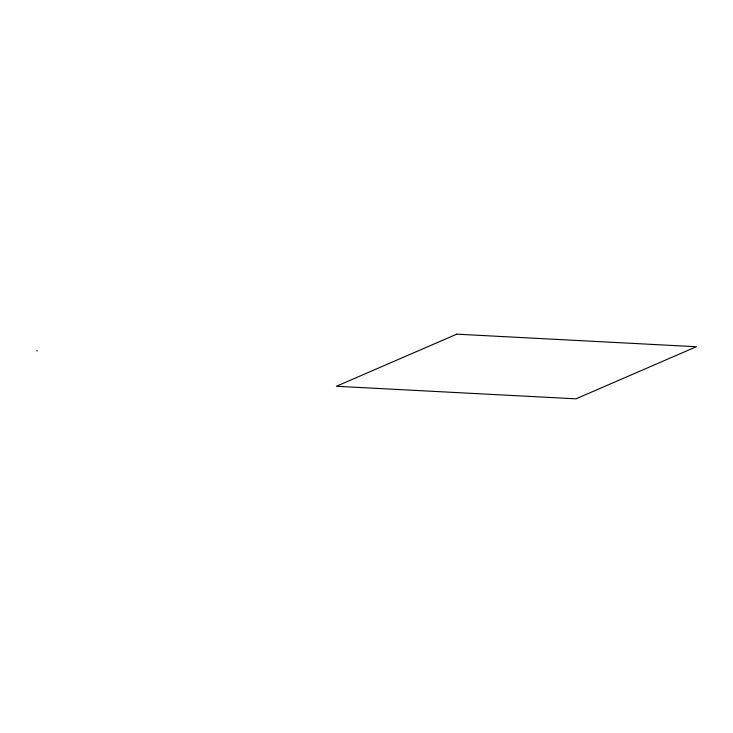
<?xml version="1.0" encoding="UTF-8"?>
<svg xmlns="http://www.w3.org/2000/svg" width="733" height="733" viewBox="0 0 733 733"><rect width="100%" height="100%" fill="white"/><g stroke="black" fill="none" stroke-linecap="round" stroke-linejoin="round"><path stroke-width="1.1" d="M36.65 350.887L37.31 350.924M456.751 334.166L336.374 386.273L575.973 398.834L696.35 346.727L456.751 334.166"/></g></svg>
